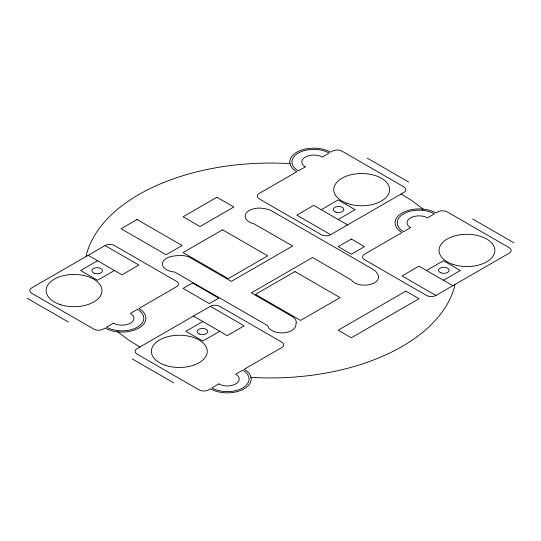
<?xml version="1.0" encoding="UTF-8"?>
<svg xmlns="http://www.w3.org/2000/svg" width="541" height="541" viewBox="0 0 541 541"><rect width="100%" height="100%" fill="white"/><g stroke="black" fill="none" stroke-linecap="round" stroke-linejoin="round"><path stroke-width="0.81" d="M86.12 256.475L86.688 253.695A186.104 107.443 0 0 1 285.1 163.389L290.023 163.72L289.881 163.051M454.88 284.525L454.312 287.305A186.104 107.443 0 0 1 255.9 377.611L250.977 377.28L251.119 377.949M105.069 245.54L31.75 287.866A6.648 3.834 0 0 0 31.75 293.29L93.789 329.111A6.648 3.834 0 0 0 103.189 329.111L105.069 328.022A23.926 13.816 0 0 0 138.909 328.022A23.926 13.816 0 0 0 138.909 308.485L176.501 286.777A6.648 3.834 0 0 0 176.501 281.354L114.469 245.54A6.648 3.834 0 0 0 105.069 245.54L138.909 265.076L121.989 274.842L88.149 255.305M97.549 260.735L80.629 270.5L97.549 280.265L114.469 270.5M321.259 209.719L338.179 199.954L355.099 209.719L338.179 219.49M330.659 234.686L403.971 192.353A6.648 3.834 0 0 0 403.971 186.929L341.939 151.108A6.648 3.834 0 0 0 332.539 151.108L330.659 152.197A23.926 13.816 0 0 0 296.82 152.197A23.926 13.816 0 0 0 296.82 171.734L259.22 193.441A6.648 3.834 0 0 0 259.22 198.865L321.259 234.686A6.648 3.834 0 0 0 330.659 234.686L296.82 215.149L313.739 205.377L347.579 224.914M210.341 306.314L137.029 348.647A6.648 3.834 0 0 0 137.029 354.071L199.061 389.892A6.648 3.834 0 0 0 208.461 389.892L210.341 388.803A23.926 13.816 0 0 0 244.18 388.803A23.926 13.816 0 0 0 244.18 369.266L281.78 347.559A6.648 3.834 0 0 0 281.78 342.135L219.741 306.314A6.648 3.834 0 0 0 210.341 306.314L244.18 325.851L227.261 335.623L193.421 316.086M202.821 321.51L185.901 331.281L202.821 341.046L219.741 331.281M426.531 270.5L443.451 260.735L460.371 270.5L443.451 280.265M435.931 295.46L509.25 253.134A6.648 3.834 0 0 0 509.25 247.71L447.211 211.889A6.648 3.834 0 0 0 437.811 211.889L435.931 212.978A23.926 13.816 0 0 0 402.091 212.978A23.926 13.816 0 0 0 402.091 232.515L364.499 254.223A6.648 3.834 0 0 0 364.499 259.646L426.531 295.46A6.648 3.834 0 0 0 435.931 295.46L402.091 275.924L419.011 266.158L452.851 285.695M422.758 209.096L423.143 209.144L412.012 200.718L401.118 194.003M118.242 331.904L117.857 331.856L128.988 340.282L139.882 346.997M367.319 158.168L408.671 182.04M472.591 218.943L513.95 242.821M27.05 298.179L68.409 322.057M132.329 358.96L173.681 382.832M296.177 322.815L295.826 325.398A14.093 8.135 0 0 1 282.071 332.904A14.093 8.135 0 0 1 267.788 325.736L174.763 272.062A14.093 8.135 0 0 1 162.415 264.177A14.093 8.135 0 0 1 174.114 255.967L178.219 255.562A14.093 8.135 0 0 1 190.574 257.827L231.365 281.381L292.654 245.999L253.797 223.737A14.093 8.135 0 0 1 245.966 213.472A14.093 8.135 0 0 1 263.345 208.454A41.88 24.183 0 0 1 267.24 209.184A14.093 8.135 0 0 1 271.785 210.943L373.304 269.546A14.093 8.135 0 0 1 376.462 272.339L377.618 274.05A14.093 8.135 0 0 1 369.625 284.586A14.093 8.135 0 0 1 351.373 279.974L312.583 257.502L251.295 292.884L292.086 316.438A14.093 8.135 0 0 1 296.177 322.815M137.029 219.49L121.049 228.715L166.161 254.764L182.141 245.54L137.029 219.49M216.921 197.235L183.081 216.772L200.001 226.544L233.84 207.007L216.921 197.235M305.28 166.851L298.321 170.861A21.802 12.585 0 0 1 298.321 153.062A21.802 12.585 0 0 1 329.151 153.062L322.199 157.079A11.963 6.905 0 0 0 305.28 157.079A11.963 6.905 0 0 0 305.28 166.851M222.561 229.797L183.081 252.593L228.201 278.642L267.68 255.846L222.561 229.797M113.529 323.139L106.57 327.156A21.802 12.585 0 0 0 137.4 327.156A21.802 12.585 0 0 0 137.4 309.357L130.449 313.374A11.963 6.905 0 0 1 130.449 323.139A11.963 6.905 0 0 1 113.529 323.139M192.481 282.984L183.081 288.407L209.401 303.602L218.801 298.179L192.481 282.984M294.94 271.582L255.46 294.378L300.58 320.428L340.059 297.631L294.94 271.582M351.339 239.027L338.179 246.622L351.339 254.223L364.499 246.622L351.339 239.027M410.551 227.626L403.6 231.643A21.802 12.585 0 0 1 403.6 213.844A21.802 12.585 0 0 1 434.43 213.844L427.471 217.861A11.963 6.905 0 0 0 410.551 217.861A11.963 6.905 0 0 0 410.551 227.626M218.801 383.921L211.849 387.938A21.802 12.585 0 0 0 242.679 387.938A21.802 12.585 0 0 0 242.679 370.139L235.72 374.149A11.963 6.905 0 0 1 235.72 383.921A11.963 6.905 0 0 1 218.801 383.921M405.851 291.119L338.179 330.193L351.339 337.794L419.011 298.72L405.851 291.119M199.791 334.155A5.315 3.07 0 0 0 207.764 331.498A5.315 3.07 0 0 0 199.791 328.84A5.315 3.07 0 0 0 199.791 334.155M165.363 365.317A27.916 16.115 0 0 0 207.237 351.359A27.916 16.115 0 0 0 165.363 337.401A27.916 16.115 0 0 0 165.363 365.317M94.513 273.374A5.315 3.07 0 0 0 102.486 270.716A5.315 3.07 0 0 0 94.513 268.059A5.315 3.07 0 0 0 94.513 273.374M60.092 304.536A27.916 16.115 0 0 0 101.965 290.578A27.916 16.115 0 0 0 60.092 276.62A27.916 16.115 0 0 0 60.092 304.536M440.732 272.779A5.315 3.07 0 0 0 449.118 270.581A5.315 3.07 0 0 0 441.632 267.484A5.315 3.07 0 0 0 440.732 272.779M452.993 264.38A27.916 16.115 0 0 0 494.866 250.422A27.916 16.115 0 0 0 452.993 236.464A27.916 16.115 0 0 0 452.993 264.38M335.893 212.16A5.315 3.07 0 0 0 343.873 209.502A5.315 3.07 0 0 0 335.893 206.845A5.315 3.07 0 0 0 335.893 212.16M346.68 203.233A27.916 16.115 0 0 0 389.567 190.344A27.916 16.115 0 0 0 348.789 175.345A27.916 16.115 0 0 0 346.68 203.233"/></g></svg>
